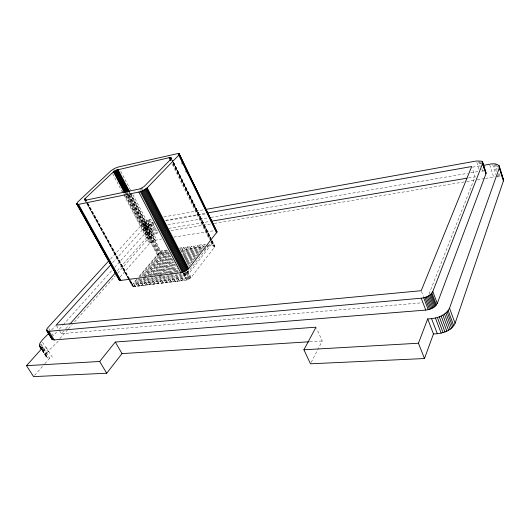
<?xml version="1.0" encoding="UTF-8"?>
<svg xmlns="http://www.w3.org/2000/svg" width="530" height="530" viewBox="0 0 530 530"><rect width="100%" height="100%" fill="white"/><g stroke="black" fill="none" stroke-linecap="round" stroke-linejoin="round"><path stroke-width="0.4" stroke-dasharray="2.65 1.99" d="M136.873 279.462C136.316 280.622 129.26 285.922 133.765 286.604L186.441 280.112L188.945 279.072L191.105 277.548L214.193 247.576L214.663 245.986L212.119 240.805M43.745 348.733L49.681 358.181C37.557 356.458 60.314 341.797 59.241 339.24M429.035 293.991L475.072 176.841L472.429 168.745M311.203 362.374L322.253 340.962L316.655 328.633M185.368 272.109L180.379 278.528L181.492 280.661L183.585 280.403L210.383 245.648L209.363 243.581M180.379 278.528L182.472 278.263L189.064 269.757M204.288 250.127L208.35 244.886M181.492 280.661L208.356 245.953L207.336 243.886M180.69 273.341L176.165 279.111L177.285 281.238L179.359 280.986L186.355 271.983M177.285 281.238L183.791 272.89M188.799 266.471L203.321 247.848M176.073 274.514L172.038 279.628L173.151 281.748L175.218 281.496L181.24 273.798M188.269 264.815L202.321 246.854L204.328 246.563L203.301 244.502L205.315 244.198L188.773 265.371M176.165 279.111L178.246 278.846L182.254 273.719M173.151 281.748L179.193 274.063M187.242 263.814L200.327 247.159L199.3 245.105L201.301 244.8L202.321 246.854M187.726 264.371L203.301 244.502M171.992 275.043L167.937 280.145L169.05 282.258L171.097 282L177.152 274.321M186.732 262.171L198.333 247.457L197.306 245.41L195.318 245.708L184.672 259.097M172.038 279.628L174.098 279.37L178.126 274.248M187.196 262.728L201.301 244.8M169.05 282.258L174.615 275.229M177.139 272.029L178.153 270.757M186.235 260.528L196.345 247.755L195.318 245.708M176.583 273.871L179.107 270.678M186.176 261.727L199.3 245.105M167.937 275.567L163.863 280.655L164.982 282.755L167.01 282.503L173.091 274.851M175.119 272.294L177.649 269.107M185.248 259.534L194.371 248.047L193.337 246.006L191.37 246.304L183.724 255.844M167.937 280.145L169.984 279.886L174.032 274.779M176.053 272.221L178.08 269.671M185.666 260.091L197.306 245.41M164.982 282.755L171.071 275.11M171.581 274.474L176.656 268.101M184.778 257.905L192.397 248.345L191.37 246.304M174.019 272.493L177.57 268.028M163.909 276.084L159.815 281.158L160.934 283.258L162.955 283.007L169.567 274.732M170.077 274.096L176.185 266.457M183.817 256.911L190.429 248.636L189.402 246.602L187.441 246.9L182.327 253.247M163.863 280.655L165.897 280.397L170.468 274.666M170.978 274.03L176.059 267.663M184.188 257.474L193.337 246.006M160.934 283.258L167.056 275.627M169.09 273.089L175.721 264.821M182.863 255.924L188.468 248.934L187.441 246.9M169.971 273.023L175.576 266.027M160.418 275.971L155.793 281.662L156.913 283.755L158.921 283.504L165.055 275.885M167.096 273.348L174.761 263.827M182.943 253.665L186.52 249.226L185.487 247.199L183.539 247.49L180.969 250.657M159.815 281.158L161.835 280.907L165.916 275.825M168.467 272.645L175.105 264.39M182.764 254.864L189.402 246.602M156.913 283.755L163.061 276.143M165.108 273.606L174.33 262.198M182.009 252.684L184.573 249.517L183.539 247.49M165.956 273.546L174.648 262.761M155.933 277.11L151.805 282.159L152.931 284.239L154.919 283.994L162.107 275.13M162.617 274.5L173.389 261.204M181.088 251.71L182.625 249.809L184.573 249.517M155.793 281.662L157.801 281.41L161.902 276.342M163.956 273.811L173.694 261.774M181.386 252.267L185.487 247.199M152.931 284.239L159.616 276.024M160.126 275.388L172.979 259.581M160.934 275.335L172.747 260.78M151.984 277.627L147.837 282.662L148.963 284.736L150.944 284.491L157.125 276.912M159.185 274.388L172.071 258.594M151.805 282.159L153.799 281.907L157.92 276.852M159.974 274.328L172.329 259.163M180.054 249.69L181.598 247.788L182.625 249.809M148.963 284.736L155.157 277.17M157.224 274.646L171.687 256.977M158 274.586L171.925 257.547M148.069 278.124L143.908 283.146L145.034 285.213L147.002 284.974L153.21 277.415M155.277 274.891L170.792 255.997M147.837 282.662L149.818 282.417L155.502 275.481M156.025 274.851L171.018 256.566M145.034 285.213L151.255 277.667M153.329 275.149L170.435 254.387M154.058 275.11L170.117 255.593M144.703 277.998L140.006 283.636L141.126 285.697L143.08 285.458L149.831 277.289M150.348 276.66L169.56 253.413M143.908 283.146L145.876 282.901L150.03 277.872M152.103 275.355L169.746 253.983M141.126 285.697L147.373 278.164M149.453 275.66L168.706 252.439M150.149 275.613L168.871 253.009M140.311 279.131L136.117 284.126L137.243 286.18L139.185 285.935L145.439 278.416M147.525 275.911L167.334 252.094L166.301 250.107L164.413 250.392L142.928 276.004M140.006 283.636L141.954 283.391L146.121 278.376M148.208 275.865L168.527 251.412M136.117 284.126L138.058 283.881L142.239 278.879M144.332 276.375L166.301 250.107M137.243 286.18L144.034 278.038M144.557 277.415L165.453 252.379L164.413 250.392M145.22 277.375L167.666 250.445M128.969 278.661L133.394 286.651L135.316 286.412L141.596 278.912M143.69 276.408L163.571 252.658L162.538 250.677L160.663 250.962L138.575 277.13M136.475 279.621L132.268 284.603L134.189 284.365L138.913 278.747M139.443 278.124L162.538 250.677M133.394 286.651L139.681 279.158M141.782 276.66L161.696 252.936L168.222 251.962M138.979 276.978L157.443 255.248L161.696 252.936L130.612 193.629M120.072 277.11L149.513 243.475L154.621 240.395L161.504 239.076M34.636 375.379L44.308 364.322M44.845 363.706L49.681 358.181M59.784 338.624L67.972 329.362M68.522 328.746L72.338 324.42M74.525 321.955L115.467 275.653M117.653 273.182L148.228 238.613L152.349 235.34L157.635 232.955L152.627 223.335L147.314 225.74L143.153 228.993L148.228 238.613M59.777 331.045L61.387 333.681L63.58 331.21M65.78 328.739L69.622 324.413M117.362 270.658L152.481 231.12L157.37 230.298M56.604 332.105L53.291 335.801L50.86 331.873M59.367 329.024L62.686 325.327M63.236 324.711L111.883 270.479M114.646 267.398L147.261 231.034L150.672 228.503L154.786 226.992L150.758 219.254L146.631 220.778L143.193 223.302L110.359 259.177M51.635 329.918L55.517 325.639M112.645 262.635L148.413 223.329L153.296 222.474M152.627 223.335L154.601 222.852M163.783 216.929L203.672 209.794M165.512 220.328L205.415 213.318M166.009 220.858L205.938 213.862M472.429 167.189L480.577 165.764M167.818 224.76L207.72 217.916M210.98 217.36L467.506 173.363M470.759 172.806L478.093 171.548M168.778 228.377L209.509 221.527M468.553 177.941L475.072 176.841M171.031 230.59L211.046 223.945M214.319 223.402L465.843 181.644M466.658 181.505L474.005 180.286M477.272 179.743L484.625 178.524M485.44 178.391L495.086 176.881M173.734 237.129L214.498 230.623M181.598 247.788L179.663 248.086L180.69 250.1M180.458 250.133L204.116 246.589M207.376 246.099L213.252 245.304L214.663 245.986M61.387 333.681L422.403 302.749M309.891 341.737L322.253 340.962M481.644 171.057L483.347 171.117L482.399 168.176M496.564 176.728L500.333 177.047L498.909 172.489M42.327 350.403L46.7 357.458M42.108 350.29L46.329 356.995M41.108 344.05L46.971 353.384M40.22 344.222L41.479 346.229M43.155 348.899L46.514 354.239M42.433 349.025L46.216 355.04M42.407 349.31L47.912 358.061M42.301 349.754L46.09 355.776M42.572 350.423L47.23 357.816M46.044 347.157L52.715 357.81M42.48 342.261L48.323 351.582M48.84 328.593L50.456 331.217M56.551 325.771L59.373 330.382M88.046 203.513L133.765 286.604M87.377 203.123L129.638 279.741M130.035 280.463L132.427 284.802M87.258 203.036L128.571 277.945M87.298 203.739L132.97 286.518M85.82 201.513L132.672 286.399M84.687 199.803L132.44 286.233M134.189 284.365L135.316 286.412M138.058 283.881L139.185 285.935M141.954 283.391L143.08 285.458M145.876 282.901L147.002 284.974M149.818 282.417L150.944 284.491M153.799 281.907L154.919 283.994M157.801 281.41L158.921 283.504M161.835 280.907L162.955 283.007M165.897 280.397L167.01 282.503M125.795 195.239L157.443 255.248M125.994 196.027L150.56 242.588M169.984 279.886L171.097 282M122.344 190.634L123.497 192.821M123.881 193.543L125.027 195.729M125.411 196.458L150.003 243.025M112.585 173.588L123.357 193.973M123.742 194.702L149.513 243.475M144.114 222.441L148.175 230.166M129.247 195.066L160 253.598M129.115 195.159L153.203 240.991M127.127 192.436L128.28 194.629M128.664 195.365L159.437 253.89M143.193 223.302L147.261 231.034M127.631 194.073L152.501 241.349M126.551 192.754L127.71 194.947M128.094 195.683L158.887 254.201M144.544 227.668L149.606 237.281M113.519 169.004L114.281 170.461M126.153 193.006L151.819 241.74M127.16 195.278L158.371 254.539M125.106 192.695L157.887 254.884M120.76 171.336L130.678 190.29M132.964 194.662L156.615 239.858M148.347 225.151L153.375 234.757M145.942 221.169L149.99 228.887M130.897 193.563L155.316 240.163M147.314 225.74L152.349 235.34M129.426 192.357L154.621 240.395M129.274 192.37L161.14 253.121M144.677 222.004L148.731 229.728M129.837 194.802L160.57 253.34M146.32 226.363L151.361 235.969M174.098 279.37L175.218 281.496M149.46 219.579L156.589 233.313M148.764 219.817L152.799 227.542M150.5 224.124L155.515 233.73M148.055 220.102L152.09 227.827M178.246 278.846L179.359 280.986M147.34 220.42L154.442 234.214M148.413 223.329L152.481 231.12M182.472 278.263L183.585 280.403M141.232 188.249L141.994 189.72M184.91 272.778L188.322 279.396M184.274 273.063L187.693 279.674M139.913 188.819L140.669 190.29M183.638 273.301L187.064 279.913M183.016 273.5L186.441 280.112M187.229 271.34L190.634 277.952M186.699 271.731L190.111 278.349M186.129 272.109L189.541 278.72M141.894 187.918L142.649 189.389M185.533 272.46L188.945 279.072M187.7 270.936L191.105 277.548M171.906 159.775L211.477 240.269M211.841 241.011L214.021 245.443M171.614 159.404L172.707 161.624M173.071 162.365L211.338 240.196M211.702 240.938L214.617 246.867M171.568 159.742L172.654 161.955M173.019 162.69L211.125 240.183M211.483 240.925L213.663 245.35M172.972 163.439L209.986 238.672M211.437 241.62L213.252 245.304M172.939 163.737L210.907 240.898M211.271 241.64L214.193 247.576M172.349 164.326L209.37 239.474M210.821 242.422L212.272 245.37M173.582 162.372L210.662 237.844M173.462 162.207L210.721 238.102M211.98 240.587L214.723 246.245M173.204 162.087L210.702 238.394M212.126 241.143L214.71 246.543M181.26 162.379L182.34 164.605M185.228 170.541L186.315 172.767M421.496 291.434L423.457 296.588M476.874 162.478L479.484 170.534M481.24 162.418L481.71 163.889M480.511 162.299L480.982 163.77M479.458 161.504L480.637 165.181M481.823 168.851L482.532 171.051M478.57 161.518L480.226 166.652M492.748 164.611L495.848 174.456M489.78 164.949L493.609 177.033M495.152 163.929L497.054 170.004M498.246 173.8L499.2 176.841M494.126 164.598L496.504 172.184M497.458 175.211L497.935 176.728M497.756 165.936L498.226 167.46M496.285 164.121L497.716 168.686"/><path stroke-width="0.79" d="M216.929 232.067L179.2 153.886L178.458 153.428L118.475 166.963L114.97 168.249L111.048 170.68L77.499 202.274L76.757 203.977L119.462 280.171L120.82 280.416L180.743 272.725L184.619 271.499L188.68 268.644L216.929 232.067L178.802 153.528M309.07 341.79L122.026 353.609L106.702 373.226L33.562 376.611L26.5 365.673L99.673 361.48L115.295 342.029L315.999 327.182L303.909 349.78L310.467 363.805L424.49 358.532L433.46 333.933C441.556 333.86 451.381 331.283 455.084 323.28L503.387 180.962L503.5 179.491L499.194 165.837C494.94 161.69 487.984 165.062 483.022 165.333M424.49 358.532L418.435 343.221L427.69 318.914C435.845 318.715 445.664 316.138 449.519 308.175L499.313 167.904L499.194 165.837M108.69 261.005L47.137 328.421L46.719 330.66L52.271 339.511L54.226 339.922L425.782 310.083C430.214 309.566 435.176 307.678 437.257 303.432L485.944 173.767L486.056 172.82L482.598 162.054L481.399 161.133L476.404 161.014L206.117 209.357M46.719 330.66L48.912 331.323L421.237 298.211C425.683 297.648 430.651 295.767 432.798 291.533L482.625 163.399L482.598 162.054M84.674 199.366L85.025 200.075L86.092 200.121L139.264 189.044L141.232 188.249L144.226 186.421L170.753 159.285L171.395 157.933L169.083 157.695L116.176 170.196L113.447 171.819L85.257 198.458L84.674 199.366L85.476 200.81M119.025 278.628L118.998 279.701M76.757 203.977L78.48 204.394L138.867 192.052L142.861 190.641L147.214 187.845L178.782 155.151L179.2 153.886M70.165 323.79L115.719 272.513M26.5 365.673L42.897 347.389C32.416 346.792 48.535 334.675 48.859 332.979M111.174 264.41L56.147 325.109L421.211 290.698L471.707 166.539L207.859 212.888M211.139 221.248L466.93 178.213M303.909 349.78L418.435 343.221M485.228 171.713L486.056 172.82M216.412 230.908L216.869 231.391M502.791 178.265L503.5 179.491M39.379 345.712L41.625 349.402M39.571 346.262L41.684 349.621M41.135 347.289L41.983 348.634M40.459 347.064L41.731 349.078M48.912 331.323L54.226 339.922M47.76 331.283L53.066 339.869M46.56 329.912L52.622 339.73M46.587 330.316L52.271 339.511M99.673 361.48L106.702 373.226M115.295 342.029L122.026 353.609M77.513 204.408L119.833 280.317M76.751 203.414L119.462 280.171M76.704 203.719L119.184 279.966M78.48 204.394L120.82 280.416M77.956 204.428L120.29 280.397M85.257 198.458L86.45 200.625M84.986 198.79L86.185 200.956M84.793 199.094L85.588 200.539M113.447 171.819L124.252 192.31M116.176 170.196L127.326 191.41M115.586 170.488L127.127 192.436M115.003 170.806L126.166 192.019M114.447 171.137L125.623 192.357M113.924 171.481L124.722 191.966M117.945 169.468L129.459 191.436M117.368 169.679L128.889 191.635M116.779 169.918L128.3 191.873M138.867 192.052L180.743 272.725M142.02 191.019L183.817 271.857M141.185 191.356L183.009 272.162M140.377 191.648L182.221 272.413M145.266 189.303L186.885 270.174M144.498 189.773L186.169 270.644M143.69 190.224L185.407 271.088M142.861 190.641L184.619 271.499M147.214 187.845L188.68 268.644M146.638 188.335L188.157 269.16M145.982 188.819L187.554 269.677M170.819 157.562L171.541 159.04M170.474 157.529L171.203 159M170.07 157.536L170.792 159.013M169.083 157.695L170.534 160.643M179.054 153.68L216.949 231.709M182.433 161.61L183.877 164.585M191.469 180.193L192.913 183.168M212.795 224.057L213.524 225.541M179.041 154.78L216.81 232.458M178.782 155.151L216.598 232.882M52.026 339.226L51.854 338.465M421.237 298.211L425.782 310.083M427.69 318.914L433.46 333.933M424.954 297.449L429.485 309.348M423.708 297.794L428.247 309.692M431.552 318.629L437.296 333.688M427.359 296.495L431.87 308.407M435.435 318.033L441.152 333.131M426.18 297.012L430.698 308.917M430.42 294.561L434.911 306.479M429.499 295.256L433.997 307.175M437.382 317.503L443.093 332.615M428.472 295.906L432.977 307.824M441.139 316.026L446.817 331.157M431.897 293.07L436.375 304.982M431.228 293.825L435.706 305.744M439.297 316.827L444.995 331.952M442.875 315.105L448.532 330.243M432.798 291.533L437.257 303.432M445.902 312.985L451.527 328.123M444.471 314.085L450.116 329.229M448.168 310.62L453.759 325.751M447.141 311.819L452.752 326.957M449.519 308.175L455.084 323.28M482.32 161.696L485.632 172.031M482.625 163.399L485.944 173.767M482.625 163.598L484.281 168.759M498.982 166.042L502.553 177.504M499.313 167.904L503.387 180.962"/></g></svg>
